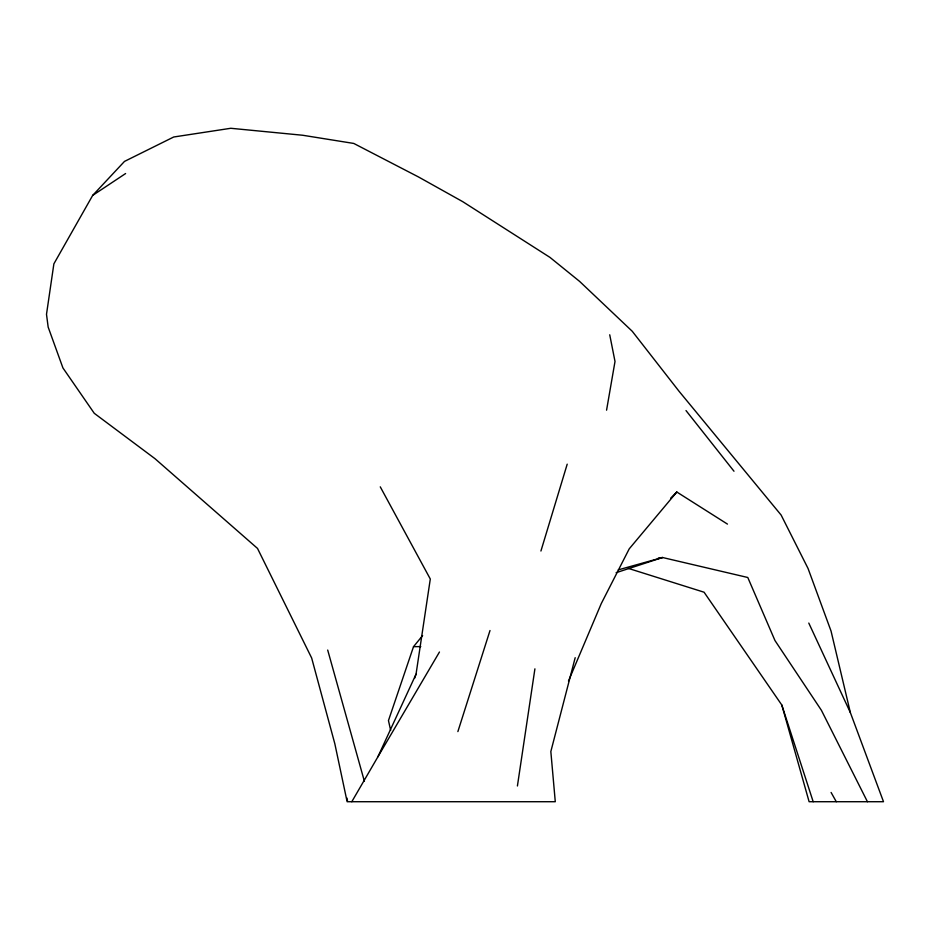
<?xml version="1.0" encoding="UTF-8"?>
<svg xmlns="http://www.w3.org/2000/svg" width="930" height="930" viewBox="0 0 930 930"><rect width="100%" height="100%" fill="white"/><g stroke="black" fill="none" stroke-linecap="round" stroke-linejoin="round"><path stroke-width="1.4" d="M414.582 678.296L416.036 674.192L430.299 579.018L380.265 486.843M517.417 785.978L534.913 668.844M606.569 410.176L615.009 361.479L609.731 334.788M575.182 657.696L550.839 751.545L555.28 801.718L347.123 801.718L334.835 743.768L311.655 657.987L257.505 548.421L154.926 458.63L94.267 413.304L62.926 367.931L48.162 327.093L46.5 314.305L53.882 263.841L92.675 195.405L124.492 161.413L173.701 137.001L230.791 128.282L302.634 135.245L353.772 143.441L418.593 177.014L462.745 201.671L549.967 257.389L579.634 281.418L632.261 331.289L679.086 391.321L781.142 515.069L808.065 568.509L831.048 631.063L850.369 712.613L883.5 801.718L809.112 801.718L781.816 705.021L704.068 592.212L628.436 568.416M540.923 551.025L567.207 464.163M457.874 731.596L490.005 630.517M422.627 635.562L413.513 646.687L388.461 720.564L390.658 730.364M568.474 681.062L601.257 603.605L629.238 548.828L676.819 492.017L727.458 524.101M351.796 801.718L377.906 756.799L416.036 674.192M377.906 756.799L439.46 652.011M670.681 498.178L676.819 492.017M92.675 195.405L125.608 173.538M616.125 572.694L662.544 557.512L747.79 577.495L774.969 640.538L821.423 710.322L867.434 801.718M618.241 569.881L662.544 557.512L658.324 558.035M413.513 646.687L420.779 646.583M686.003 410.572L733.991 471.231M831.095 792.453L836.291 801.718M808.786 623.065L850.369 712.613M813.18 801.718L781.816 705.021M327.697 650.058L364.409 781.34M346.82 797.894L347.495 800.439"/></g></svg>
